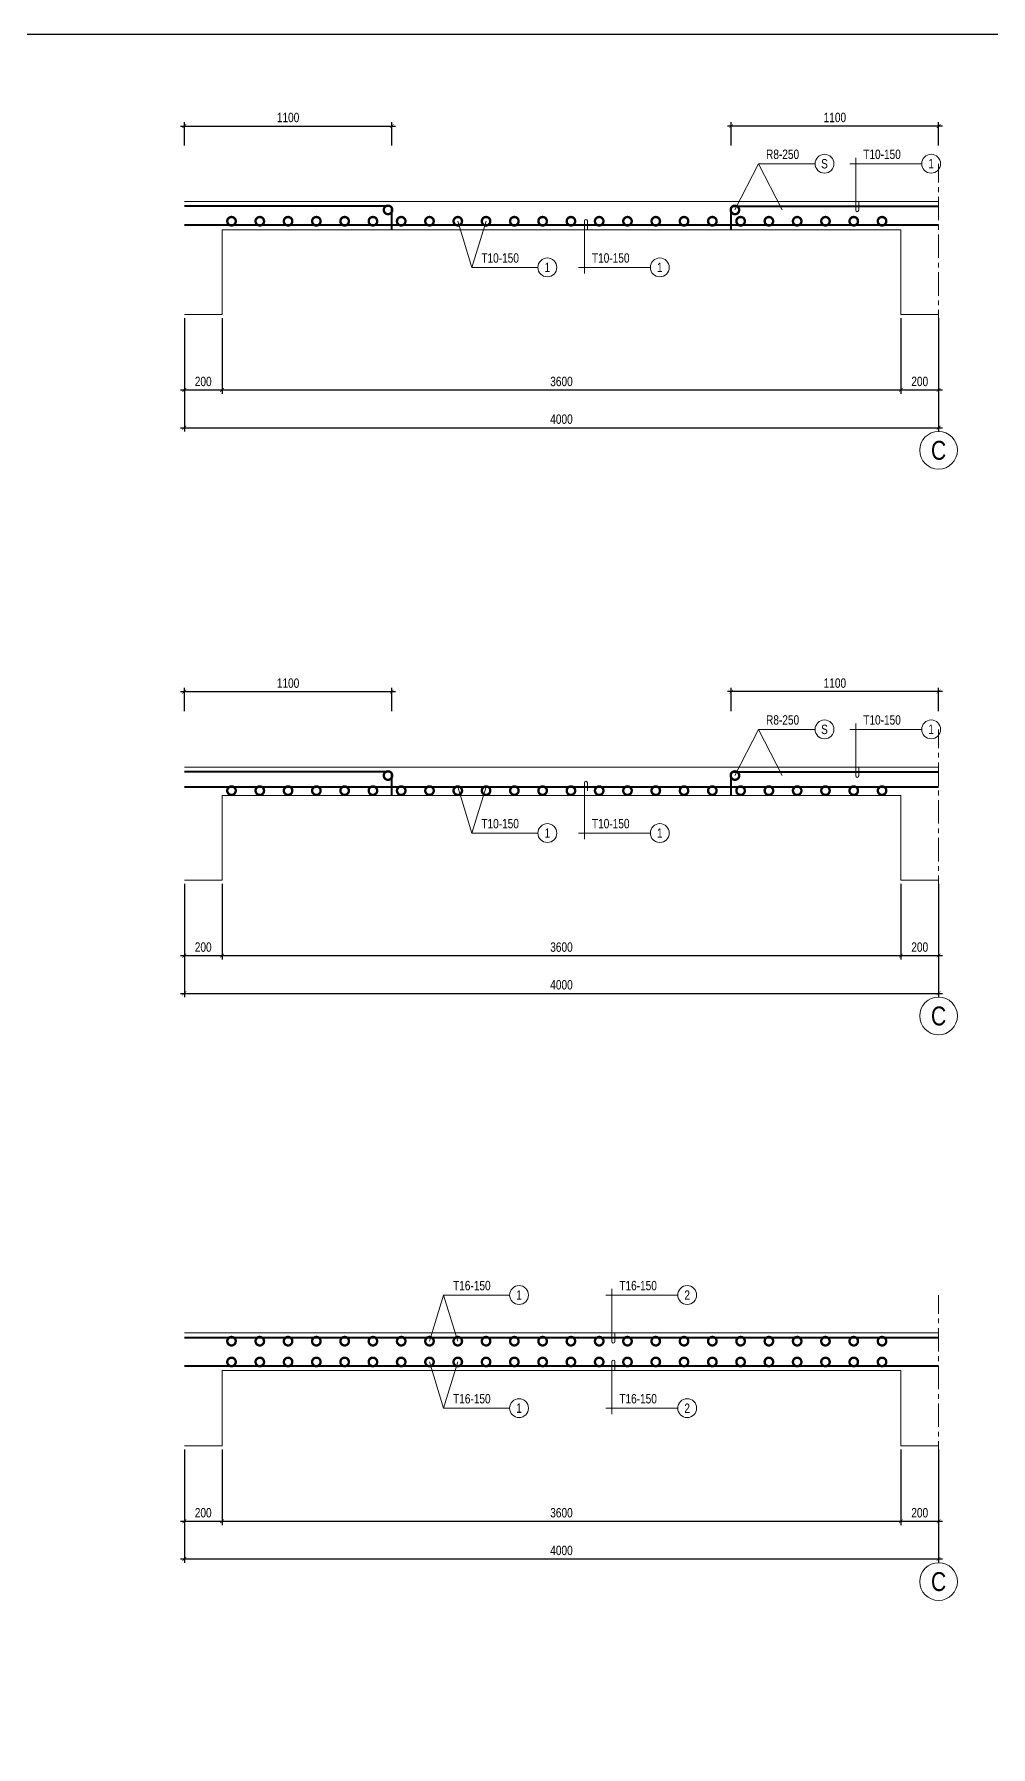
# Model space of a CAD drawing. Header units: millimetres. Extents: x 925681 to 1410834, y 71669 to 296428.
# Drawn here: x 1318736 to 1323809, y 129332 to 138415 of the extents above; entities that cross this region are included whole.
import ezdxf
from ezdxf.enums import TextEntityAlignment as Align

# ---------------------------------------------------------------- set-up
doc = ezdxf.new("R2010")
doc.units = ezdxf.units.MM
doc.header["$LTSCALE"] = 100
doc.linetypes.add('CENTER', pattern=[2, 1.25, -0.25, 0.25, -0.25])
for name, color, linetype, lineweight in [('Ap0101_grid', 145, 'CENTER', 18), ('Ap0102_dim', 145, 'Continuous', 25), ('Ap0104_leader', 145, 'Continuous', 25), ('Ap0310_PSS', 130, 'Continuous', 18), ('Ap0314_Kh', 253, 'Continuous', 15), ('Ap0402_Reinf.S', 6, 'Continuous', 35), ('Ap0404_Reinf.slab', 5, 'Continuous', 40), ('Ap0405_Reinf.slab bot', 201, 'Continuous', 40), ('Ap0406_RT_Slab', 71, 'Continuous', 20)]:
    doc.layers.add(name, color=color, linetype=linetype, lineweight=lineweight)
doc.styles.add('Ap_vn_vni.shx', font='vn_vni.shx', dxfattribs={"width": 0.8})
doc.styles.add('Ap_Vni-helve', font='', dxfattribs={"width": 0.8, "height": 1})
doc.styles.add('Text Chuan', font='1.shx', dxfattribs={"width": 0.8})
doc.styles.get('Ap_Vni-helve').set_extended_font_data('VNI-Helve')
doc.dimstyles.new('Ap_Model', dxfattribs={"dimscale": 100, "dimtxt": 2.5, "dimasz": 1, "dimexe": 1, "dimexo": 1, "dimgap": 1, "dimtad": 1, "dimdec": 0, "dimzin": 3, "dimdsep": 46, "dimtxsty": 'Ap_vn_vni.shx', "dimblk": 'ARCHTICK', "dimcen": 1, "dimdle": 1, "dimclrd": 256, "dimclre": 256, "dimclrt": 7, "dimazin": 2, "dimtfac": 100, "dimtdec": 0, "dimtix": 1, "dimtmove": 2, "dimatfit": 2, "dimldrblk": 'OPEN30', "dimfxl": 1, "dimtolj": 1, "dimtzin": 0, "dimlwd": -1, "dimlwe": -1, "dimarcsym": 0})

# ---------------------------------------------------------------- blocks, each defined once
blk = doc.blocks.new('_ArchTick')
at = {"color": 0, "linetype": 'ByBlock', "const_width": 0.15}
blk.add_lwpolyline([(-0.5, -0.5), (0.5, 0.5)], dxfattribs=at)
blk = doc.blocks.new('*D559')
at = {"layer": 'Ap0102_dim', "transparency": 16777216}
for p, q in [((0, -620), (0, -1020)), ((200, -620), (200, -1020)), ((-20, -1000), (220, -1000))]:
    blk.add_line(p, q, dxfattribs=at)
at = {"layer": 'Defpoints', "color": 0, "transparency": 16777216}
for p in [(0, -600), (200, -600), (200, -1000)]:
    blk.add_point(p, dxfattribs=at)
at = {"layer": 'Ap0102_dim', "transparency": 16777216, "xscale": 20, "yscale": 20, "zscale": 20, "rotation": 180}
blk.add_blockref('_ArchTick', (0, -1000), dxfattribs=at)
at = {"layer": 'Ap0102_dim', "transparency": 16777216, "xscale": 20, "yscale": 20, "zscale": 20}
blk.add_blockref('_ArchTick', (200, -1000), dxfattribs=at)
at = {"layer": 'Ap0102_dim', "color": 7, "transparency": 16777216, "insert": (100, -955), "char_height": 50, "attachment_point": 5, "style": 'Ap_vn_vni.shx'}
blk.add_mtext('\\A1;200', dxfattribs=at)
blk = doc.blocks.new('_Open30')
for p, q in [((-1, 0.27), (0, 0)), ((0, 0), (-1, -0.27)), ((0, 0), (-1, 0))]:
    blk.add_line(p, q)
blk = doc.blocks.new('*D560')
at = {"layer": 'Ap0102_dim', "transparency": 16777216}
for p, q in [((200, -620), (200, -1020)), ((3800, -620), (3800, -1020)), ((180, -1000), (3820, -1000))]:
    blk.add_line(p, q, dxfattribs=at)
at = {"layer": 'Defpoints', "color": 0, "transparency": 16777216}
for p in [(200, -600), (3800, -600), (3800, -1000)]:
    blk.add_point(p, dxfattribs=at)
at = {"layer": 'Ap0102_dim', "transparency": 16777216, "xscale": 20, "yscale": 20, "zscale": 20, "rotation": 180}
blk.add_blockref('_ArchTick', (200, -1000), dxfattribs=at)
at = {"layer": 'Ap0102_dim', "transparency": 16777216, "xscale": 20, "yscale": 20, "zscale": 20}
blk.add_blockref('_ArchTick', (3800, -1000), dxfattribs=at)
at = {"layer": 'Ap0102_dim', "color": 7, "transparency": 16777216, "insert": (2000, -955), "char_height": 50, "attachment_point": 5, "style": 'Ap_vn_vni.shx'}
blk.add_mtext('\\A1;3600', dxfattribs=at)
blk = doc.blocks.new('*D561')
at = {"layer": 'Ap0102_dim', "transparency": 16777216}
for p, q in [((3800, -620), (3800, -1020)), ((4000, -620), (4000, -1020)), ((3780, -1000), (4020, -1000))]:
    blk.add_line(p, q, dxfattribs=at)
at = {"layer": 'Defpoints', "color": 0, "transparency": 16777216}
for p in [(3800, -600), (4000, -600), (4000, -1000)]:
    blk.add_point(p, dxfattribs=at)
at = {"layer": 'Ap0102_dim', "transparency": 16777216, "xscale": 20, "yscale": 20, "zscale": 20, "rotation": 180}
blk.add_blockref('_ArchTick', (3800, -1000), dxfattribs=at)
at = {"layer": 'Ap0102_dim', "transparency": 16777216, "xscale": 20, "yscale": 20, "zscale": 20}
blk.add_blockref('_ArchTick', (4000, -1000), dxfattribs=at)
at = {"layer": 'Ap0102_dim', "color": 7, "transparency": 16777216, "insert": (3900, -955), "char_height": 50, "attachment_point": 5, "style": 'Ap_vn_vni.shx'}
blk.add_mtext('\\A1;200', dxfattribs=at)
blk = doc.blocks.new('*D562')
at = {"layer": 'Ap0102_dim', "transparency": 16777216}
for p, q in [((0, -620), (0, -1220)), ((4000, -620), (4000, -1220)), ((-20, -1200), (4020, -1200))]:
    blk.add_line(p, q, dxfattribs=at)
at = {"layer": 'Defpoints', "color": 0, "transparency": 16777216}
for p in [(0, -600), (4000, -600), (4000, -1200)]:
    blk.add_point(p, dxfattribs=at)
at = {"layer": 'Ap0102_dim', "transparency": 16777216, "xscale": 20, "yscale": 20, "zscale": 20, "rotation": 180}
blk.add_blockref('_ArchTick', (0, -1200), dxfattribs=at)
at = {"layer": 'Ap0102_dim', "transparency": 16777216, "xscale": 20, "yscale": 20, "zscale": 20}
blk.add_blockref('_ArchTick', (4000, -1200), dxfattribs=at)
at = {"layer": 'Ap0102_dim', "color": 7, "transparency": 16777216, "insert": (2000, -1155), "char_height": 50, "attachment_point": 5, "style": 'Ap_vn_vni.shx'}
blk.add_mtext('\\A1;4000', dxfattribs=at)
blk = doc.blocks.new('*D563')
at = {"layer": 'Ap0102_dim', "transparency": 16777216}
for p, q in [((-20, 400), (1120, 400)), ((0, 296.7), (0, 420)), ((1100, 296.7), (1100, 420))]:
    blk.add_line(p, q, dxfattribs=at)
at = {"layer": 'Defpoints', "color": 0, "transparency": 16777216}
for p in [(1100, 400), (0, 276.7), (1100, 276.7)]:
    blk.add_point(p, dxfattribs=at)
at = {"layer": 'Ap0102_dim', "transparency": 16777216, "xscale": 20, "yscale": 20, "zscale": 20, "rotation": 180}
blk.add_blockref('_ArchTick', (0, 400), dxfattribs=at)
at = {"layer": 'Ap0102_dim', "transparency": 16777216, "xscale": 20, "yscale": 20, "zscale": 20}
blk.add_blockref('_ArchTick', (1100, 400), dxfattribs=at)
at = {"layer": 'Ap0102_dim', "color": 7, "transparency": 16777216, "insert": (550, 445), "char_height": 50, "attachment_point": 5, "style": 'Ap_vn_vni.shx'}
blk.add_mtext('\\A1;1100', dxfattribs=at)
blk = doc.blocks.new('*D564')
at = {"layer": 'Ap0102_dim', "transparency": 16777216}
for p, q in [((4020, 400), (2880, 400)), ((2900, 296.7), (2900, 420)), ((4000, 296.7), (4000, 420))]:
    blk.add_line(p, q, dxfattribs=at)
at = {"layer": 'Defpoints', "color": 0, "transparency": 16777216}
for p in [(2900, 400), (2900, 276.7), (4000, 276.7)]:
    blk.add_point(p, dxfattribs=at)
at = {"layer": 'Ap0102_dim', "transparency": 16777216, "xscale": 20, "yscale": 20, "zscale": 20, "rotation": 180}
blk.add_blockref('_ArchTick', (2900, 400), dxfattribs=at)
at = {"layer": 'Ap0102_dim', "transparency": 16777216, "xscale": 20, "yscale": 20, "zscale": 20}
blk.add_blockref('_ArchTick', (4000, 400), dxfattribs=at)
at = {"layer": 'Ap0102_dim', "color": 7, "transparency": 16777216, "insert": (3450, 445), "char_height": 50, "attachment_point": 5, "style": 'Ap_vn_vni.shx'}
blk.add_mtext('\\A1;1100', dxfattribs=at)
blk = doc.blocks.new('*D593')
at = {"layer": 'Ap0102_dim', "transparency": 16777216}
for p, q in [((0, -620), (0, -1020)), ((200, -620), (200, -1020)), ((-20, -1000), (220, -1000))]:
    blk.add_line(p, q, dxfattribs=at)
at = {"layer": 'Defpoints', "color": 0, "transparency": 16777216}
for p in [(0, -600), (200, -600), (200, -1000)]:
    blk.add_point(p, dxfattribs=at)
at = {"layer": 'Ap0102_dim', "transparency": 16777216, "xscale": 20, "yscale": 20, "zscale": 20, "rotation": 180}
blk.add_blockref('_ArchTick', (0, -1000), dxfattribs=at)
at = {"layer": 'Ap0102_dim', "transparency": 16777216, "xscale": 20, "yscale": 20, "zscale": 20}
blk.add_blockref('_ArchTick', (200, -1000), dxfattribs=at)
at = {"layer": 'Ap0102_dim', "color": 7, "transparency": 16777216, "insert": (100, -955), "char_height": 50, "attachment_point": 5, "style": 'Ap_vn_vni.shx'}
blk.add_mtext('\\A1;200', dxfattribs=at)
blk = doc.blocks.new('*D594')
at = {"layer": 'Ap0102_dim', "transparency": 16777216}
for p, q in [((200, -620), (200, -1020)), ((3800, -620), (3800, -1020)), ((180, -1000), (3820, -1000))]:
    blk.add_line(p, q, dxfattribs=at)
at = {"layer": 'Defpoints', "color": 0, "transparency": 16777216}
for p in [(200, -600), (3800, -600), (3800, -1000)]:
    blk.add_point(p, dxfattribs=at)
at = {"layer": 'Ap0102_dim', "transparency": 16777216, "xscale": 20, "yscale": 20, "zscale": 20, "rotation": 180}
blk.add_blockref('_ArchTick', (200, -1000), dxfattribs=at)
at = {"layer": 'Ap0102_dim', "transparency": 16777216, "xscale": 20, "yscale": 20, "zscale": 20}
blk.add_blockref('_ArchTick', (3800, -1000), dxfattribs=at)
at = {"layer": 'Ap0102_dim', "color": 7, "transparency": 16777216, "insert": (2000, -955), "char_height": 50, "attachment_point": 5, "style": 'Ap_vn_vni.shx'}
blk.add_mtext('\\A1;3600', dxfattribs=at)
blk = doc.blocks.new('*D595')
at = {"layer": 'Ap0102_dim', "transparency": 16777216}
for p, q in [((3800, -620), (3800, -1020)), ((4000, -620), (4000, -1020)), ((3780, -1000), (4020, -1000))]:
    blk.add_line(p, q, dxfattribs=at)
at = {"layer": 'Defpoints', "color": 0, "transparency": 16777216}
for p in [(3800, -600), (4000, -600), (4000, -1000)]:
    blk.add_point(p, dxfattribs=at)
at = {"layer": 'Ap0102_dim', "transparency": 16777216, "xscale": 20, "yscale": 20, "zscale": 20, "rotation": 180}
blk.add_blockref('_ArchTick', (3800, -1000), dxfattribs=at)
at = {"layer": 'Ap0102_dim', "transparency": 16777216, "xscale": 20, "yscale": 20, "zscale": 20}
blk.add_blockref('_ArchTick', (4000, -1000), dxfattribs=at)
at = {"layer": 'Ap0102_dim', "color": 7, "transparency": 16777216, "insert": (3900, -955), "char_height": 50, "attachment_point": 5, "style": 'Ap_vn_vni.shx'}
blk.add_mtext('\\A1;200', dxfattribs=at)
blk = doc.blocks.new('*D596')
at = {"layer": 'Ap0102_dim', "transparency": 16777216}
for p, q in [((0, -620), (0, -1220)), ((4000, -620), (4000, -1220)), ((-20, -1200), (4020, -1200))]:
    blk.add_line(p, q, dxfattribs=at)
at = {"layer": 'Defpoints', "color": 0, "transparency": 16777216}
for p in [(0, -600), (4000, -600), (4000, -1200)]:
    blk.add_point(p, dxfattribs=at)
at = {"layer": 'Ap0102_dim', "transparency": 16777216, "xscale": 20, "yscale": 20, "zscale": 20, "rotation": 180}
blk.add_blockref('_ArchTick', (0, -1200), dxfattribs=at)
at = {"layer": 'Ap0102_dim', "transparency": 16777216, "xscale": 20, "yscale": 20, "zscale": 20}
blk.add_blockref('_ArchTick', (4000, -1200), dxfattribs=at)
at = {"layer": 'Ap0102_dim', "color": 7, "transparency": 16777216, "insert": (2000, -1155), "char_height": 50, "attachment_point": 5, "style": 'Ap_vn_vni.shx'}
blk.add_mtext('\\A1;4000', dxfattribs=at)
blk = doc.blocks.new('*D591')
at = {"layer": 'Ap0102_dim', "transparency": 16777216}
for p, q in [((-20, 400), (1120, 400)), ((0, 296.7), (0, 420)), ((1100, 296.7), (1100, 420))]:
    blk.add_line(p, q, dxfattribs=at)
at = {"layer": 'Defpoints', "color": 0, "transparency": 16777216}
for p in [(1100, 400), (0, 276.7), (1100, 276.7)]:
    blk.add_point(p, dxfattribs=at)
at = {"layer": 'Ap0102_dim', "transparency": 16777216, "xscale": 20, "yscale": 20, "zscale": 20, "rotation": 180}
blk.add_blockref('_ArchTick', (0, 400), dxfattribs=at)
at = {"layer": 'Ap0102_dim', "transparency": 16777216, "xscale": 20, "yscale": 20, "zscale": 20}
blk.add_blockref('_ArchTick', (1100, 400), dxfattribs=at)
at = {"layer": 'Ap0102_dim', "color": 7, "transparency": 16777216, "insert": (550, 445), "char_height": 50, "attachment_point": 5, "style": 'Ap_vn_vni.shx'}
blk.add_mtext('\\A1;1100', dxfattribs=at)
blk = doc.blocks.new('*D592')
at = {"layer": 'Ap0102_dim', "transparency": 16777216}
for p, q in [((4020, 400), (2880, 400)), ((2900, 296.7), (2900, 420)), ((4000, 296.7), (4000, 420))]:
    blk.add_line(p, q, dxfattribs=at)
at = {"layer": 'Defpoints', "color": 0, "transparency": 16777216}
for p in [(2900, 400), (2900, 276.7), (4000, 276.7)]:
    blk.add_point(p, dxfattribs=at)
at = {"layer": 'Ap0102_dim', "transparency": 16777216, "xscale": 20, "yscale": 20, "zscale": 20, "rotation": 180}
blk.add_blockref('_ArchTick', (2900, 400), dxfattribs=at)
at = {"layer": 'Ap0102_dim', "transparency": 16777216, "xscale": 20, "yscale": 20, "zscale": 20}
blk.add_blockref('_ArchTick', (4000, 400), dxfattribs=at)
at = {"layer": 'Ap0102_dim', "color": 7, "transparency": 16777216, "insert": (3450, 445), "char_height": 50, "attachment_point": 5, "style": 'Ap_vn_vni.shx'}
blk.add_mtext('\\A1;1100', dxfattribs=at)
blk = doc.blocks.new('*D636')
at = {"layer": 'Ap0102_dim', "transparency": 16777216}
for p, q in [((0, -620), (0, -1020)), ((200, -620), (200, -1020)), ((-20, -1000), (220, -1000))]:
    blk.add_line(p, q, dxfattribs=at)
at = {"layer": 'Defpoints', "color": 0, "transparency": 16777216}
for p in [(0, -600), (200, -600), (200, -1000)]:
    blk.add_point(p, dxfattribs=at)
at = {"layer": 'Ap0102_dim', "transparency": 16777216, "xscale": 20, "yscale": 20, "zscale": 20, "rotation": 180}
blk.add_blockref('_ArchTick', (0, -1000), dxfattribs=at)
at = {"layer": 'Ap0102_dim', "transparency": 16777216, "xscale": 20, "yscale": 20, "zscale": 20}
blk.add_blockref('_ArchTick', (200, -1000), dxfattribs=at)
at = {"layer": 'Ap0102_dim', "color": 7, "transparency": 16777216, "insert": (100, -955), "char_height": 50, "attachment_point": 5, "style": 'Ap_vn_vni.shx'}
blk.add_mtext('\\A1;200', dxfattribs=at)
blk = doc.blocks.new('*D637')
at = {"layer": 'Ap0102_dim', "transparency": 16777216}
for p, q in [((200, -620), (200, -1020)), ((3800, -620), (3800, -1020)), ((180, -1000), (3820, -1000))]:
    blk.add_line(p, q, dxfattribs=at)
at = {"layer": 'Defpoints', "color": 0, "transparency": 16777216}
for p in [(200, -600), (3800, -600), (3800, -1000)]:
    blk.add_point(p, dxfattribs=at)
at = {"layer": 'Ap0102_dim', "transparency": 16777216, "xscale": 20, "yscale": 20, "zscale": 20, "rotation": 180}
blk.add_blockref('_ArchTick', (200, -1000), dxfattribs=at)
at = {"layer": 'Ap0102_dim', "transparency": 16777216, "xscale": 20, "yscale": 20, "zscale": 20}
blk.add_blockref('_ArchTick', (3800, -1000), dxfattribs=at)
at = {"layer": 'Ap0102_dim', "color": 7, "transparency": 16777216, "insert": (2000, -955), "char_height": 50, "attachment_point": 5, "style": 'Ap_vn_vni.shx'}
blk.add_mtext('\\A1;3600', dxfattribs=at)
blk = doc.blocks.new('*D638')
at = {"layer": 'Ap0102_dim', "transparency": 16777216}
for p, q in [((3800, -620), (3800, -1020)), ((4000, -620), (4000, -1020)), ((3780, -1000), (4020, -1000))]:
    blk.add_line(p, q, dxfattribs=at)
at = {"layer": 'Defpoints', "color": 0, "transparency": 16777216}
for p in [(3800, -600), (4000, -600), (4000, -1000)]:
    blk.add_point(p, dxfattribs=at)
at = {"layer": 'Ap0102_dim', "transparency": 16777216, "xscale": 20, "yscale": 20, "zscale": 20, "rotation": 180}
blk.add_blockref('_ArchTick', (3800, -1000), dxfattribs=at)
at = {"layer": 'Ap0102_dim', "transparency": 16777216, "xscale": 20, "yscale": 20, "zscale": 20}
blk.add_blockref('_ArchTick', (4000, -1000), dxfattribs=at)
at = {"layer": 'Ap0102_dim', "color": 7, "transparency": 16777216, "insert": (3900, -955), "char_height": 50, "attachment_point": 5, "style": 'Ap_vn_vni.shx'}
blk.add_mtext('\\A1;200', dxfattribs=at)
blk = doc.blocks.new('*D639')
at = {"layer": 'Ap0102_dim', "transparency": 16777216}
for p, q in [((0, -620), (0, -1220)), ((4000, -620), (4000, -1220)), ((-20, -1200), (4020, -1200))]:
    blk.add_line(p, q, dxfattribs=at)
at = {"layer": 'Defpoints', "color": 0, "transparency": 16777216}
for p in [(0, -600), (4000, -600), (4000, -1200)]:
    blk.add_point(p, dxfattribs=at)
at = {"layer": 'Ap0102_dim', "transparency": 16777216, "xscale": 20, "yscale": 20, "zscale": 20, "rotation": 180}
blk.add_blockref('_ArchTick', (0, -1200), dxfattribs=at)
at = {"layer": 'Ap0102_dim', "transparency": 16777216, "xscale": 20, "yscale": 20, "zscale": 20}
blk.add_blockref('_ArchTick', (4000, -1200), dxfattribs=at)
at = {"layer": 'Ap0102_dim', "color": 7, "transparency": 16777216, "insert": (2000, -1155), "char_height": 50, "attachment_point": 5, "style": 'Ap_vn_vni.shx'}
blk.add_mtext('\\A1;4000', dxfattribs=at)
blk = doc.blocks.new('*U703')
at = {"layer": 'Ap0104_leader', "lineweight": 13}
for points in [[(0, 0), (75, -245), (425, -245)], [(150, 0), (75, -245), (425, -245)]]:
    blk.add_lwpolyline(points, dxfattribs=at)
at = {"layer": 'Ap0314_Kh', "color": 145}
blk.add_circle((475, -245), 50, dxfattribs=at)
at = {"layer": 'Ap0314_Kh', "color": 141, "style": 'Text Chuan', "width": 0.8}
blk.add_attdef('1', text='', height=50, rotation=360, dxfattribs=at).set_placement((475, -245), align=Align.MIDDLE)
at = {"layer": 'Ap0406_RT_Slab', "style": 'Ap_vn_vni.shx', "width": 0.8}
blk.add_attdef('T10', (125, -220), '', height=50, dxfattribs=at)
blk = doc.blocks.new('Leader_Thep Nhip')
at = {"layer": 'Ap0104_leader', "lineweight": 13}
blk.add_line((-48, -225), (334, -225), dxfattribs=at)
blk.add_lwpolyline([(0, -21.6), (0, 21.6, 1), (-16, 21.6), (-16, -257)], format="xyb", dxfattribs=at)
at = {"layer": 'Ap0314_Kh', "color": 145}
blk.add_circle((384, -225), 50, dxfattribs=at)
at = {"layer": 'Ap0314_Kh', "color": 141, "style": 'Text Chuan', "width": 0.8}
blk.add_attdef('1', text='', height=50, rotation=360, dxfattribs=at).set_placement((384, -225), align=Align.MIDDLE)
at = {"layer": 'Ap0406_RT_Slab', "style": 'Ap_vn_vni.shx', "width": 0.8}
blk.add_attdef('T10', (24, -200), '', height=50, dxfattribs=at)
blk = doc.blocks.new('*U701')
at = {"layer": 'Ap0104_leader', "lineweight": 13}
for points in [[(0, 0), (125, 245), (425, 245)], [(250, 0), (125, 245), (425, 245)]]:
    blk.add_lwpolyline(points, dxfattribs=at)
at = {"layer": 'Ap0314_Kh', "color": 145}
blk.add_circle((475, 245), 50, dxfattribs=at)
at = {"layer": 'Ap0314_Kh', "color": 141, "style": 'Text Chuan', "width": 0.8}
blk.add_attdef('1', text='', height=50, rotation=360, dxfattribs=at).set_placement((475, 245), align=Align.MIDDLE)
at = {"layer": 'Ap0406_RT_Slab', "style": 'Ap_vn_vni.shx', "width": 0.8}
blk.add_attdef('R8', (165, 270), '', height=50, dxfattribs=at)
blk = doc.blocks.new('Leader_Thep Goi')
at = {"layer": 'Ap0104_leader', "lineweight": 13}
blk.add_line((-48, 225), (334, 225), dxfattribs=at)
blk.add_lwpolyline([(0, 21.6), (0, -21.6, -1), (-16, -21.6), (-16, 257)], format="xyb", dxfattribs=at)
at = {"layer": 'Ap0314_Kh', "color": 145}
blk.add_circle((384, 225), 50, dxfattribs=at)
at = {"layer": 'Ap0314_Kh', "color": 141, "style": 'Text Chuan', "width": 0.8}
blk.add_attdef('1', text='', height=50, rotation=360, dxfattribs=at).set_placement((384, 225), align=Align.MIDDLE)
at = {"layer": 'Ap0406_RT_Slab', "style": 'Ap_vn_vni.shx', "width": 0.8}
blk.add_attdef('T10', (24, 250), '', height=50, dxfattribs=at)
blk = doc.blocks.new('*U699')
at = {"layer": 'Ap0104_leader', "lineweight": 13}
blk.add_line((-48, -225), (334, -225), dxfattribs=at)
blk.add_lwpolyline([(0, -1.6), (0, 41.6, 1), (-16, 41.6), (-16, -257)], format="xyb", dxfattribs=at)
at = {"layer": 'Ap0314_Kh', "color": 145}
blk.add_circle((384, -225), 50, dxfattribs=at)
at = {"layer": 'Ap0314_Kh', "color": 141, "style": 'Text Chuan', "width": 0.8}
blk.add_attdef('1', text='', height=50, rotation=360, dxfattribs=at).set_placement((384, -225), align=Align.MIDDLE)
at = {"layer": 'Ap0406_RT_Slab', "style": 'Ap_vn_vni.shx', "width": 0.8}
blk.add_attdef('T10', (24, -200), '', height=50, dxfattribs=at)
blk = doc.blocks.new('*U700')
at = {"layer": 'Ap0104_leader', "lineweight": 13}
blk.add_line((-48, 225), (334, 225), dxfattribs=at)
blk.add_lwpolyline([(0, 21.6), (0, -21.6, -1), (-16, -21.6), (-16, 257)], format="xyb", dxfattribs=at)
at = {"layer": 'Ap0314_Kh', "color": 145}
blk.add_circle((384, 225), 50, dxfattribs=at)
at = {"layer": 'Ap0314_Kh', "color": 141, "style": 'Text Chuan', "width": 0.8}
blk.add_attdef('1', text='', height=50, rotation=360, dxfattribs=at).set_placement((384, 225), align=Align.MIDDLE)
at = {"layer": 'Ap0406_RT_Slab', "style": 'Ap_vn_vni.shx', "width": 0.8}
blk.add_attdef('T10', (24, 250), '', height=50, dxfattribs=at)
blk = doc.blocks.new('*U698')
at = {"layer": 'Ap0104_leader', "lineweight": 13}
blk.add_line((-48, -225), (334, -225), dxfattribs=at)
blk.add_lwpolyline([(0, -21.6), (0, 21.6, 1), (-16, 21.6), (-16, -257)], format="xyb", dxfattribs=at)
at = {"layer": 'Ap0314_Kh', "color": 145}
blk.add_circle((384, -225), 50, dxfattribs=at)
at = {"layer": 'Ap0314_Kh', "color": 141, "style": 'Text Chuan', "width": 0.8}
blk.add_attdef('1', text='', height=50, rotation=360, dxfattribs=at).set_placement((384, -225), align=Align.MIDDLE)
at = {"layer": 'Ap0406_RT_Slab', "style": 'Ap_vn_vni.shx', "width": 0.8}
blk.add_attdef('T10', (24, -200), '', height=50, dxfattribs=at)
blk = doc.blocks.new('*U705')
at = {"layer": 'Ap0104_leader', "lineweight": 13}
for points in [[(0, -490), (75, -245), (425, -245)], [(150, -490), (75, -245), (425, -245)]]:
    blk.add_lwpolyline(points, dxfattribs=at)
at = {"layer": 'Ap0314_Kh', "color": 145}
blk.add_circle((475, -245), 50, dxfattribs=at)
at = {"layer": 'Ap0314_Kh', "color": 141, "style": 'Text Chuan', "width": 0.8}
blk.add_attdef('1', text='', height=50, rotation=360, dxfattribs=at).set_placement((475, -245), align=Align.MIDDLE)
at = {"layer": 'Ap0406_RT_Slab', "style": 'Ap_vn_vni.shx', "width": 0.8}
blk.add_attdef('T10', (125, -220), '', height=50, dxfattribs=at)
blk = doc.blocks.new('*U558')
at = {"layer": 'Ap0101_grid'}
blk.add_line((4000, -900), (4000, 200), dxfattribs=at)
at = {"layer": 'Ap0310_PSS'}
for p, q in [((0, 0), (4000, 0)), ((200, -150), (3800, -150)), ((200, -150), (200, -600)), ((3800, -150), (3800, -600)), ((0, -600), (200, -600)), ((3800, -600), (4000, -600))]:
    blk.add_line(p, q, dxfattribs=at)
at = {"layer": 'Ap0314_Kh'}
blk.add_circle((4000, -1320), 100, dxfattribs=at)
at = {"layer": 'Ap0402_Reinf.S', "const_width": 45}
for points in [[(243.8, -105, 1), (256.3, -105, 1)], [(393.8, -105, 1), (406.3, -105, 1)], [(543.8, -105, 1), (556.3, -105, 1)], [(693.8, -105, 1), (706.3, -105, 1)], [(843.8, -105, 1), (856.3, -105, 1)], [(993.8, -105, 1), (1006.3, -105, 1)], [(1086.2, -45, 1), (1073.8, -45, 1)], [(1143.8, -105, 1), (1156.3, -105, 1)], [(1293.8, -105, 1), (1306.3, -105, 1)], [(1443.8, -105, 1), (1456.3, -105, 1)], [(1593.8, -105, 1), (1606.3, -105, 1)], [(1743.8, -105, 1), (1756.3, -105, 1)], [(1893.8, -105, 1), (1906.3, -105, 1)], [(2043.8, -105, 1), (2056.3, -105, 1)], [(2193.8, -105, 1), (2206.3, -105, 1)], [(2343.8, -105, 1), (2356.3, -105, 1)], [(2493.8, -105, 1), (2506.3, -105, 1)], [(2643.8, -105, 1), (2656.3, -105, 1)], [(2793.8, -105, 1), (2806.3, -105, 1)], [(2913.8, -45, -1), (2926.3, -45, -1)], [(2943.8, -105, 1), (2956.3, -105, 1)], [(3093.8, -105, 1), (3106.3, -105, 1)], [(3243.8, -105, 1), (3256.3, -105, 1)], [(3393.8, -105, 1), (3406.3, -105, 1)], [(3543.8, -105, 1), (3556.3, -105, 1)], [(3693.8, -105, 1), (3706.3, -105, 1)]]:
    blk.add_lwpolyline(points, format="xyb", close=True, dxfattribs=at)
at = {"layer": 'Ap0404_Reinf.slab'}
for points in [[(1100, -150), (1100, -35, 0.414214), (1090, -25), (0, -25)], [(2900, -150), (2900, -35, -0.414214), (2910, -25), (4000, -25)]]:
    blk.add_lwpolyline(points, format="xyb", dxfattribs=at)
at = {"layer": 'Ap0405_Reinf.slab bot'}
blk.add_line((0, -125), (4000, -125), dxfattribs=at)
at = {"layer": 'Ap0314_Kh', "style": 'Ap_Vni-helve', "width": 0.8}
blk.add_attdef('B', text='', height=100, dxfattribs=at).set_placement((4000, -1320), align=Align.MIDDLE)
at = {"layer": 'Ap0102_dim'}
for base, p1, p2, picture, middle in [((1100, 400), (0, 276.7), (1100, 276.7), '*D563', (550, 445)), ((200, -1000), (0, -600), (200, -600), '*D559', (100, -955)), ((4000, -1200), (0, -600), (4000, -600), '*D562', (2000, -1155)), ((3800, -1000), (200, -600), (3800, -600), '*D560', (2000, -955)), ((4000, -1000), (3800, -600), (4000, -600), '*D561', (3900, -955))]:
    dim = blk.add_linear_dim(base=base, p1=p1, p2=p2, dimstyle='Ap_Model', override={"dimscale": 20}, dxfattribs=at)
    dim.commit()
    dim.dimension.update_dxf_attribs({"geometry": picture, "text_midpoint": middle})
dim = blk.add_linear_dim(base=(2900, 400), p1=(4000, 276.7), p2=(2900, 276.7), angle=180, dimstyle='Ap_Model', override={"dimscale": 20}, dxfattribs=at)
dim.commit()
dim.dimension.update_dxf_attribs({"geometry": '*D564', "text_midpoint": (3450, 445)})
blk = doc.blocks.new('*U590')
at = {"layer": 'Ap0101_grid'}
blk.add_line((4000, -900), (4000, 200), dxfattribs=at)
at = {"layer": 'Ap0310_PSS'}
for p, q in [((0, 0), (4000, 0)), ((200, -150), (3800, -150)), ((200, -150), (200, -600)), ((3800, -150), (3800, -600)), ((0, -600), (200, -600)), ((3800, -600), (4000, -600))]:
    blk.add_line(p, q, dxfattribs=at)
at = {"layer": 'Ap0314_Kh'}
blk.add_circle((4000, -1320), 100, dxfattribs=at)
at = {"layer": 'Ap0402_Reinf.S', "const_width": 45}
for points in [[(1086.2, -45, 1), (1073.8, -45, 1)], [(2913.8, -45, -1), (2926.3, -45, -1)], [(243.8, -125, 1), (256.3, -125, 1)], [(393.8, -125, 1), (406.3, -125, 1)], [(543.8, -125, 1), (556.3, -125, 1)], [(693.8, -125, 1), (706.3, -125, 1)], [(843.8, -125, 1), (856.3, -125, 1)], [(993.8, -125, 1), (1006.3, -125, 1)], [(1143.8, -125, 1), (1156.3, -125, 1)], [(1293.8, -125, 1), (1306.3, -125, 1)], [(1443.8, -125, 1), (1456.3, -125, 1)], [(1593.8, -125, 1), (1606.3, -125, 1)], [(1743.8, -125, 1), (1756.3, -125, 1)], [(1893.8, -125, 1), (1906.3, -125, 1)], [(2043.8, -125, 1), (2056.3, -125, 1)], [(2193.8, -125, 1), (2206.3, -125, 1)], [(2343.8, -125, 1), (2356.3, -125, 1)], [(2493.8, -125, 1), (2506.3, -125, 1)], [(2643.8, -125, 1), (2656.3, -125, 1)], [(2793.8, -125, 1), (2806.3, -125, 1)], [(2943.8, -125, 1), (2956.3, -125, 1)], [(3093.8, -125, 1), (3106.3, -125, 1)], [(3243.8, -125, 1), (3256.3, -125, 1)], [(3393.8, -125, 1), (3406.3, -125, 1)], [(3543.8, -125, 1), (3556.3, -125, 1)], [(3693.8, -125, 1), (3706.3, -125, 1)]]:
    blk.add_lwpolyline(points, format="xyb", close=True, dxfattribs=at)
at = {"layer": 'Ap0404_Reinf.slab'}
for points in [[(1100, -150), (1100, -35, 0.414214), (1090, -25), (0, -25)], [(2900, -150), (2900, -35, -0.414214), (2910, -25), (4000, -25)]]:
    blk.add_lwpolyline(points, format="xyb", dxfattribs=at)
at = {"layer": 'Ap0405_Reinf.slab bot'}
blk.add_line((0, -105), (4000, -105), dxfattribs=at)
at = {"layer": 'Ap0314_Kh', "style": 'Ap_Vni-helve', "width": 0.8}
blk.add_attdef('B', text='', height=100, dxfattribs=at).set_placement((4000, -1320), align=Align.MIDDLE)
at = {"layer": 'Ap0102_dim'}
for base, p1, p2, picture, middle in [((1100, 400), (0, 276.7), (1100, 276.7), '*D591', (550, 445)), ((200, -1000), (0, -600), (200, -600), '*D593', (100, -955)), ((4000, -1200), (0, -600), (4000, -600), '*D596', (2000, -1155)), ((3800, -1000), (200, -600), (3800, -600), '*D594', (2000, -955)), ((4000, -1000), (3800, -600), (4000, -600), '*D595', (3900, -955))]:
    dim = blk.add_linear_dim(base=base, p1=p1, p2=p2, dimstyle='Ap_Model', override={"dimscale": 20}, dxfattribs=at)
    dim.commit()
    dim.dimension.update_dxf_attribs({"geometry": picture, "text_midpoint": middle})
dim = blk.add_linear_dim(base=(2900, 400), p1=(4000, 276.7), p2=(2900, 276.7), angle=180, dimstyle='Ap_Model', override={"dimscale": 20}, dxfattribs=at)
dim.commit()
dim.dimension.update_dxf_attribs({"geometry": '*D592', "text_midpoint": (3450, 445)})
blk = doc.blocks.new('*U635')
at = {"layer": 'Ap0101_grid'}
blk.add_line((4000, -900), (4000, 200), dxfattribs=at)
at = {"layer": 'Ap0310_PSS'}
for p, q in [((0, 0), (4000, 0)), ((200, -200), (3800, -200)), ((200, -200), (200, -600)), ((3800, -200), (3800, -600)), ((0, -600), (200, -600)), ((3800, -600), (4000, -600))]:
    blk.add_line(p, q, dxfattribs=at)
at = {"layer": 'Ap0314_Kh'}
blk.add_circle((4000, -1320), 100, dxfattribs=at)
at = {"layer": 'Ap0402_Reinf.S', "const_width": 45}
for points in [[(243.75, -45, -1), (256.25, -45, -1)], [(393.75, -45, -1), (406.25, -45, -1)], [(543.75, -45, -1), (556.25, -45, -1)], [(693.75, -45, -1), (706.25, -45, -1)], [(843.75, -45, -1), (856.25, -45, -1)], [(993.75, -45, -1), (1006.25, -45, -1)], [(1143.75, -45, -1), (1156.25, -45, -1)], [(1293.75, -45, -1), (1306.25, -45, -1)], [(1443.75, -45, -1), (1456.25, -45, -1)], [(1593.75, -45, -1), (1606.25, -45, -1)], [(1743.75, -45, -1), (1756.25, -45, -1)], [(1893.75, -45, -1), (1906.25, -45, -1)], [(2043.75, -45, -1), (2056.25, -45, -1)], [(2193.75, -45, -1), (2206.25, -45, -1)], [(2343.75, -45, -1), (2356.25, -45, -1)], [(2493.75, -45, -1), (2506.25, -45, -1)], [(2643.75, -45, -1), (2656.25, -45, -1)], [(2793.75, -45, -1), (2806.25, -45, -1)], [(2943.75, -45, -1), (2956.25, -45, -1)], [(3093.75, -45, -1), (3106.25, -45, -1)], [(3243.75, -45, -1), (3256.25, -45, -1)], [(3393.75, -45, -1), (3406.25, -45, -1)], [(3543.75, -45, -1), (3556.25, -45, -1)], [(3693.75, -45, -1), (3706.25, -45, -1)], [(243.75, -155, 1), (256.25, -155, 1)], [(393.75, -155, 1), (406.25, -155, 1)], [(543.75, -155, 1), (556.25, -155, 1)], [(693.75, -155, 1), (706.25, -155, 1)], [(843.75, -155, 1), (856.25, -155, 1)], [(993.75, -155, 1), (1006.25, -155, 1)], [(1143.75, -155, 1), (1156.25, -155, 1)], [(1293.75, -155, 1), (1306.25, -155, 1)], [(1443.75, -155, 1), (1456.25, -155, 1)], [(1593.75, -155, 1), (1606.25, -155, 1)], [(1743.75, -155, 1), (1756.25, -155, 1)], [(1893.75, -155, 1), (1906.25, -155, 1)], [(2043.75, -155, 1), (2056.25, -155, 1)], [(2193.75, -155, 1), (2206.25, -155, 1)], [(2343.75, -155, 1), (2356.25, -155, 1)], [(2493.75, -155, 1), (2506.25, -155, 1)], [(2643.75, -155, 1), (2656.25, -155, 1)], [(2793.75, -155, 1), (2806.25, -155, 1)], [(2943.75, -155, 1), (2956.25, -155, 1)], [(3093.75, -155, 1), (3106.25, -155, 1)], [(3243.75, -155, 1), (3256.25, -155, 1)], [(3393.75, -155, 1), (3406.25, -155, 1)], [(3543.75, -155, 1), (3556.25, -155, 1)], [(3693.75, -155, 1), (3706.25, -155, 1)]]:
    blk.add_lwpolyline(points, format="xyb", close=True, dxfattribs=at)
at = {"layer": 'Ap0404_Reinf.slab'}
blk.add_line((0, -25), (4000, -25), dxfattribs=at)
at = {"layer": 'Ap0405_Reinf.slab bot'}
blk.add_line((0, -175), (4000, -175), dxfattribs=at)
at = {"layer": 'Ap0314_Kh', "style": 'Ap_Vni-helve', "width": 0.8}
blk.add_attdef('B', text='', height=100, dxfattribs=at).set_placement((4000, -1320), align=Align.MIDDLE)
at = {"layer": 'Ap0102_dim'}
for base, p1, p2, picture, middle in [((200, -1000), (0, -600), (200, -600), '*D636', (100, -955)), ((4000, -1200), (0, -600), (4000, -600), '*D639', (2000, -1155)), ((3800, -1000), (200, -600), (3800, -600), '*D637', (2000, -955)), ((4000, -1000), (3800, -600), (4000, -600), '*D638', (3900, -955))]:
    dim = blk.add_linear_dim(base=base, p1=p1, p2=p2, dimstyle='Ap_Model', override={"dimscale": 20}, dxfattribs=at)
    dim.commit()
    dim.dimension.update_dxf_attribs({"geometry": picture, "text_midpoint": middle})

msp = doc.modelspace()

# ---------------------------------------------------------------- linework, layer by layer
at = {"color": 1}
msp.add_lwpolyline([(1301499.3, 138414.8), (1329824.5, 138414.8), (1329856.1, 120296), (1301530.9, 120296)], close=True, dxfattribs=at)

# ---------------------------------------------------------------- block references
for name, p, values in [('*U558', (1319532.1, 137528.1), {'B': 'C'}), ('*U701', (1322452.1, 137483.1), {'R8': 'R8-250', '1': 'S'}), ('Leader_Thep Goi', (1323108.5, 137503.1), {'1': '1', 'T10': 'T10-150'}), ('*U703', (1320982.1, 137423.1), {'T10': 'T10-150', '1': '1'}), ('Leader_Thep Nhip', (1321669.6, 137403.1), {'T10': 'T10-150', '1': '1'}), ('*U590', (1319532.1, 134528.1), {'B': 'C'}), ('*U701', (1322452.1, 134483.1), {'R8': 'R8-250', '1': 'S'}), ('Leader_Thep Goi', (1323108.5, 134503.1), {'1': '1', 'T10': 'T10-150'}), ('*U703', (1320982.1, 134423.1), {'T10': 'T10-150', '1': '1'}), ('*U699', (1321669.6, 134403.1), {'T10': 'T10-150', '1': '1'}), ('*U705', (1320832.1, 131973.1), {'T10': 'T16-150', '1': '1'}), ('*U700', (1321814.9, 131503.1), {'1': '2', 'T10': 'T16-150'}), ('*U635', (1319532.1, 131528.1), {'B': 'C'}), ('*U703', (1320832.1, 131373.1), {'T10': 'T16-150', '1': '1'}), ('*U698', (1321814.9, 131353.1), {'T10': 'T16-150', '1': '2'})]:
    msp.add_blockref(name, p).add_auto_attribs(values)

doc.saveas('drawing.dxf')
